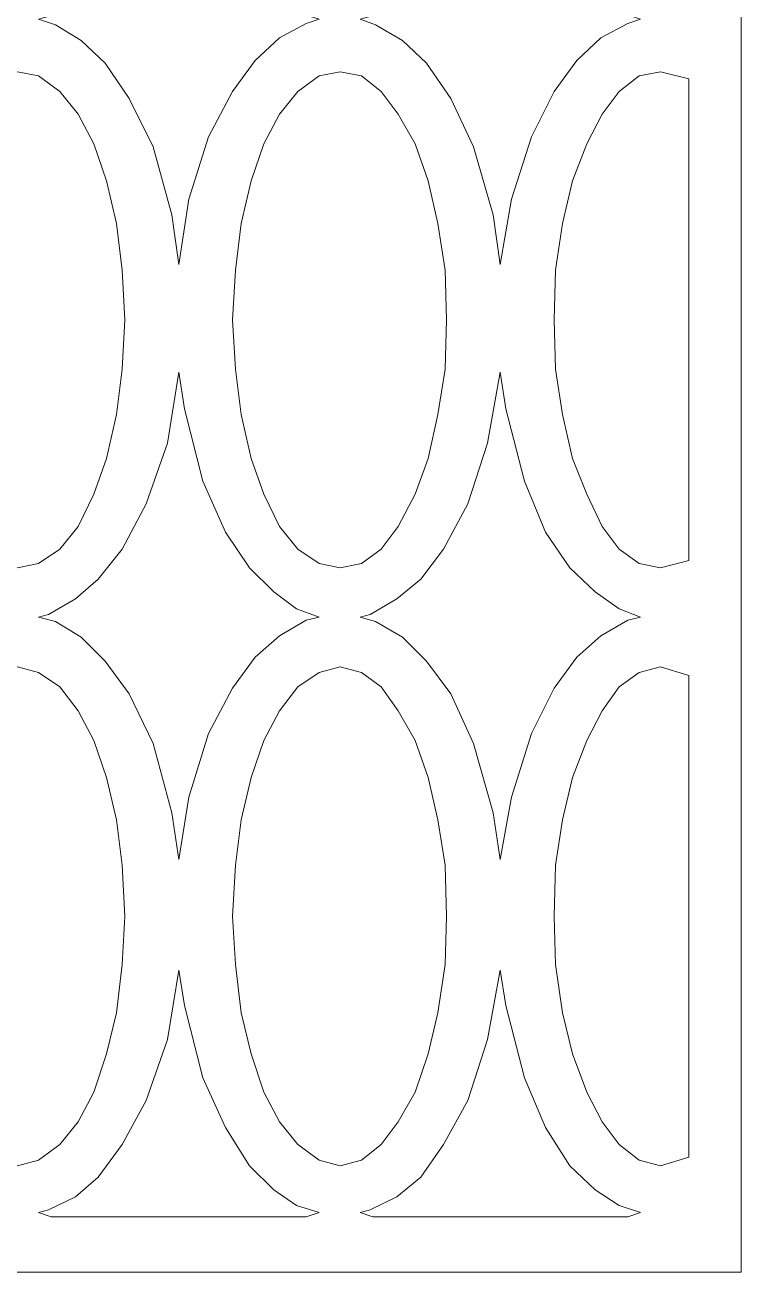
# Model space of a CAD drawing. Header units: centimetres. Extents: x -8.9 to 6.3, y -14 to 14.3.
# Drawn here: x 2.31 to 6.31, y -13.99 to -7.03 of the extents above; entities that cross this region are included whole.
import ezdxf

# ---------------------------------------------------------------- set-up
doc = ezdxf.new("R2010")
doc.units = ezdxf.units.CM
doc.header["$MEASUREMENT"] = 0
doc.layers.add('layer 1', color=7, linetype='Continuous')

msp = doc.modelspace()

# ---------------------------------------------------------------- linework, layer by layer
at = {"layer": 'layer 1', "color": 242, "lineweight": 9}
for points, knots in [([(6.30905, -13.98565), (6.30905, -13.98565), (6.30905, -0.07272), (6.30905, -0.07272), (6.30905, -0.07272), (6.30905, -0.07272), (-8.93983, -0.07272), (-8.93983, -0.07272), (-8.93983, -0.07272), (-8.93983, -0.07272), (-8.93983, -13.98565), (-8.93983, -13.98565), (-8.93983, -13.98565), (-8.93983, -13.98565), (6.30905, -13.98565), (6.30905, -13.98565)], [0, 0, 0, 0, 0.2, 0.2, 0.2, 0.2, 0.4, 0.4, 0.4, 0.4, 0.6, 0.6, 0.6, 0.6, 1, 1, 1, 1]), ([(3.17074, -5.63789), (3.17074, -5.63789), (3.20236, -5.84343), (3.20236, -5.84343), (3.20236, -5.84343), (3.20236, -5.84343), (3.30513, -6.23868), (3.30513, -6.23868), (3.30513, -6.23868), (3.30513, -6.23868), (3.43161, -6.52326), (3.43161, -6.52326), (3.43161, -6.52326), (3.43161, -6.52326), (3.56599, -6.72879), (3.56599, -6.72879), (3.56599, -6.72879), (3.56599, -6.72879), (3.70038, -6.87109), (3.70038, -6.87109), (3.70038, -6.87109), (3.70038, -6.87109), (3.82686, -6.95804), (3.82686, -6.95804), (3.82686, -6.95804), (3.82686, -6.95804), (3.95334, -6.99757), (3.95334, -6.99757), (3.95334, -6.99757), (3.95334, -6.99757), (3.8822, -7.02128), (3.8822, -7.02128), (3.8822, -7.02128), (3.8822, -7.02128), (3.732, -7.10033), (3.732, -7.10033), (3.732, -7.10033), (3.732, -7.10033), (3.59761, -7.22681), (3.59761, -7.22681), (3.59761, -7.22681), (3.59761, -7.22681), (3.47113, -7.40073), (3.47113, -7.40073), (3.47113, -7.40073), (3.47113, -7.40073), (3.33675, -7.65369), (3.33675, -7.65369), (3.33675, -7.65369), (3.33675, -7.65369), (3.22608, -8.00151), (3.22608, -8.00151), (3.22608, -8.00151), (3.22608, -8.00151), (3.17074, -8.36514), (3.17074, -8.36514), (3.17074, -8.36514), (3.17074, -8.36514), (3.13121, -8.08847), (3.13121, -8.08847), (3.13121, -8.08847), (3.13121, -8.08847), (3.02845, -7.70902), (3.02845, -7.70902), (3.02845, -7.70902), (3.02845, -7.70902), (2.89406, -7.44025), (2.89406, -7.44025), (2.89406, -7.44025), (2.89406, -7.44025), (2.75968, -7.24262), (2.75968, -7.24262), (2.75968, -7.24262), (2.75968, -7.24262), (2.62529, -7.11614), (2.62529, -7.11614), (2.62529, -7.11614), (2.62529, -7.11614), (2.483, -7.02919), (2.483, -7.02919), (2.483, -7.02919), (2.483, -7.02919), (2.38814, -6.99757), (2.38814, -6.99757), (2.38814, -6.99757), (2.38814, -6.99757), (2.44347, -6.98176), (2.44347, -6.98176), (2.44347, -6.98176), (2.44347, -6.98176), (2.59367, -6.91061), (2.59367, -6.91061), (2.59367, -6.91061), (2.59367, -6.91061), (2.72015, -6.79994), (2.72015, -6.79994), (2.72015, -6.79994), (2.72015, -6.79994), (2.85454, -6.62603), (2.85454, -6.62603), (2.85454, -6.62603), (2.85454, -6.62603), (2.98892, -6.38097), (2.98892, -6.38097), (2.98892, -6.38097), (2.98892, -6.38097), (3.1075, -6.03315), (3.1075, -6.03315), (3.1075, -6.03315), (3.1075, -6.03315), (3.17074, -5.63789), (3.17074, -5.63789)], [0, 0, 0, 0, 0.0344828, 0.0344828, 0.0344828, 0.0344828, 0.0689655, 0.0689655, 0.0689655, 0.0689655, 0.1034483, 0.1034483, 0.1034483, 0.1034483, 0.137931, 0.137931, 0.137931, 0.137931, 0.1724138, 0.1724138, 0.1724138, 0.1724138, 0.2068966, 0.2068966, 0.2068966, 0.2068966, 0.2413793, 0.2413793, 0.2413793, 0.2413793, 0.2758621, 0.2758621, 0.2758621, 0.2758621, 0.3103448, 0.3103448, 0.3103448, 0.3103448, 0.3448276, 0.3448276, 0.3448276, 0.3448276, 0.3793103, 0.3793103, 0.3793103, 0.3793103, 0.4137931, 0.4137931, 0.4137931, 0.4137931, 0.4482759, 0.4482759, 0.4482759, 0.4482759, 0.4827586, 0.4827586, 0.4827586, 0.4827586, 0.5172414, 0.5172414, 0.5172414, 0.5172414, 0.5517241, 0.5517241, 0.5517241, 0.5517241, 0.5862069, 0.5862069, 0.5862069, 0.5862069, 0.6206897, 0.6206897, 0.6206897, 0.6206897, 0.6551724, 0.6551724, 0.6551724, 0.6551724, 0.6896552, 0.6896552, 0.6896552, 0.6896552, 0.7241379, 0.7241379, 0.7241379, 0.7241379, 0.7586207, 0.7586207, 0.7586207, 0.7586207, 0.7931034, 0.7931034, 0.7931034, 0.7931034, 0.8275862, 0.8275862, 0.8275862, 0.8275862, 0.862069, 0.862069, 0.862069, 0.862069, 0.8965517, 0.8965517, 0.8965517, 0.8965517, 0.9310345, 0.9310345, 0.9310345, 0.9310345, 1, 1, 1, 1]), ([(4.96519, -5.63789), (4.96519, -5.63789), (4.99681, -5.84343), (4.99681, -5.84343), (4.99681, -5.84343), (4.99681, -5.84343), (5.09958, -6.23868), (5.09958, -6.23868), (5.09958, -6.23868), (5.09958, -6.23868), (5.21815, -6.52326), (5.21815, -6.52326), (5.21815, -6.52326), (5.21815, -6.52326), (5.35254, -6.72879), (5.35254, -6.72879), (5.35254, -6.72879), (5.35254, -6.72879), (5.49483, -6.87109), (5.49483, -6.87109), (5.49483, -6.87109), (5.49483, -6.87109), (5.62922, -6.95804), (5.62922, -6.95804), (5.62922, -6.95804), (5.62922, -6.95804), (5.74779, -6.99757), (5.74779, -6.99757), (5.74779, -6.99757), (5.74779, -6.99757), (5.67665, -7.02128), (5.67665, -7.02128), (5.67665, -7.02128), (5.67665, -7.02128), (5.52645, -7.10033), (5.52645, -7.10033), (5.52645, -7.10033), (5.52645, -7.10033), (5.39207, -7.22681), (5.39207, -7.22681), (5.39207, -7.22681), (5.39207, -7.22681), (5.26558, -7.40073), (5.26558, -7.40073), (5.26558, -7.40073), (5.26558, -7.40073), (5.1391, -7.65369), (5.1391, -7.65369), (5.1391, -7.65369), (5.1391, -7.65369), (5.02843, -8.00151), (5.02843, -8.00151), (5.02843, -8.00151), (5.02843, -8.00151), (4.96519, -8.36514), (4.96519, -8.36514), (4.96519, -8.36514), (4.96519, -8.36514), (4.92567, -8.08847), (4.92567, -8.08847), (4.92567, -8.08847), (4.92567, -8.08847), (4.81499, -7.70902), (4.81499, -7.70902), (4.81499, -7.70902), (4.81499, -7.70902), (4.68851, -7.44025), (4.68851, -7.44025), (4.68851, -7.44025), (4.68851, -7.44025), (4.55413, -7.24262), (4.55413, -7.24262), (4.55413, -7.24262), (4.55413, -7.24262), (4.41974, -7.11614), (4.41974, -7.11614), (4.41974, -7.11614), (4.41974, -7.11614), (4.26954, -7.02919), (4.26954, -7.02919), (4.26954, -7.02919), (4.26954, -7.02919), (4.18259, -6.99757), (4.18259, -6.99757), (4.18259, -6.99757), (4.18259, -6.99757), (4.23792, -6.98176), (4.23792, -6.98176), (4.23792, -6.98176), (4.23792, -6.98176), (4.38812, -6.91061), (4.38812, -6.91061), (4.38812, -6.91061), (4.38812, -6.91061), (4.52251, -6.79994), (4.52251, -6.79994), (4.52251, -6.79994), (4.52251, -6.79994), (4.64899, -6.62603), (4.64899, -6.62603), (4.64899, -6.62603), (4.64899, -6.62603), (4.78337, -6.38097), (4.78337, -6.38097), (4.78337, -6.38097), (4.78337, -6.38097), (4.89405, -6.03315), (4.89405, -6.03315), (4.89405, -6.03315), (4.89405, -6.03315), (4.96519, -5.63789), (4.96519, -5.63789)], [0, 0, 0, 0, 0.0344828, 0.0344828, 0.0344828, 0.0344828, 0.0689655, 0.0689655, 0.0689655, 0.0689655, 0.1034483, 0.1034483, 0.1034483, 0.1034483, 0.137931, 0.137931, 0.137931, 0.137931, 0.1724138, 0.1724138, 0.1724138, 0.1724138, 0.2068966, 0.2068966, 0.2068966, 0.2068966, 0.2413793, 0.2413793, 0.2413793, 0.2413793, 0.2758621, 0.2758621, 0.2758621, 0.2758621, 0.3103448, 0.3103448, 0.3103448, 0.3103448, 0.3448276, 0.3448276, 0.3448276, 0.3448276, 0.3793103, 0.3793103, 0.3793103, 0.3793103, 0.4137931, 0.4137931, 0.4137931, 0.4137931, 0.4482759, 0.4482759, 0.4482759, 0.4482759, 0.4827586, 0.4827586, 0.4827586, 0.4827586, 0.5172414, 0.5172414, 0.5172414, 0.5172414, 0.5517241, 0.5517241, 0.5517241, 0.5517241, 0.5862069, 0.5862069, 0.5862069, 0.5862069, 0.6206897, 0.6206897, 0.6206897, 0.6206897, 0.6551724, 0.6551724, 0.6551724, 0.6551724, 0.6896552, 0.6896552, 0.6896552, 0.6896552, 0.7241379, 0.7241379, 0.7241379, 0.7241379, 0.7586207, 0.7586207, 0.7586207, 0.7586207, 0.7931034, 0.7931034, 0.7931034, 0.7931034, 0.8275862, 0.8275862, 0.8275862, 0.8275862, 0.862069, 0.862069, 0.862069, 0.862069, 0.8965517, 0.8965517, 0.8965517, 0.8965517, 0.9310345, 0.9310345, 0.9310345, 0.9310345, 1, 1, 1, 1]), ([(2.87035, -8.67344), (2.87035, -8.67344), (2.85454, -8.39676), (2.85454, -8.39676), (2.85454, -8.39676), (2.85454, -8.39676), (2.82292, -8.1359), (2.82292, -8.1359), (2.82292, -8.1359), (2.82292, -8.1359), (2.76758, -7.89875), (2.76758, -7.89875), (2.76758, -7.89875), (2.76758, -7.89875), (2.69644, -7.69321), (2.69644, -7.69321), (2.69644, -7.69321), (2.69644, -7.69321), (2.60948, -7.52721), (2.60948, -7.52721), (2.60948, -7.52721), (2.60948, -7.52721), (2.50671, -7.40073), (2.50671, -7.40073), (2.50671, -7.40073), (2.50671, -7.40073), (2.38814, -7.31377), (2.38814, -7.31377), (2.38814, -7.31377), (2.38814, -7.31377), (2.26956, -7.29005), (2.26956, -7.29005), (2.26956, -7.29005), (2.26956, -7.29005), (2.15889, -7.31377), (2.15889, -7.31377), (2.15889, -7.31377), (2.15889, -7.31377), (2.04822, -7.40073), (2.04822, -7.40073), (2.04822, -7.40073), (2.04822, -7.40073), (1.94545, -7.52721), (1.94545, -7.52721), (1.94545, -7.52721), (1.94545, -7.52721), (1.85059, -7.69321), (1.85059, -7.69321), (1.85059, -7.69321), (1.85059, -7.69321), (1.77945, -7.89875), (1.77945, -7.89875), (1.77945, -7.89875), (1.77945, -7.89875), (1.72411, -8.1359), (1.72411, -8.1359), (1.72411, -8.1359), (1.72411, -8.1359), (1.68459, -8.39676), (1.68459, -8.39676), (1.68459, -8.39676), (1.68459, -8.39676), (1.67668, -8.67344), (1.67668, -8.67344), (1.67668, -8.67344), (1.67668, -8.67344), (1.68459, -8.95012), (1.68459, -8.95012), (1.68459, -8.95012), (1.68459, -8.95012), (1.72411, -9.20308), (1.72411, -9.20308), (1.72411, -9.20308), (1.72411, -9.20308), (1.77945, -9.44811), (1.77945, -9.44811), (1.77945, -9.44811), (1.77945, -9.44811), (1.85059, -9.64577), (1.85059, -9.64577), (1.85059, -9.64577), (1.85059, -9.64577), (1.94545, -9.82758), (1.94545, -9.82758), (1.94545, -9.82758), (1.94545, -9.82758), (2.04822, -9.95406), (2.04822, -9.95406), (2.04822, -9.95406), (2.04822, -9.95406), (2.15889, -10.03311), (2.15889, -10.03311), (2.15889, -10.03311), (2.15889, -10.03311), (2.26956, -10.05683), (2.26956, -10.05683), (2.26956, -10.05683), (2.26956, -10.05683), (2.38814, -10.03311), (2.38814, -10.03311), (2.38814, -10.03311), (2.38814, -10.03311), (2.50671, -9.95406), (2.50671, -9.95406), (2.50671, -9.95406), (2.50671, -9.95406), (2.60948, -9.82758), (2.60948, -9.82758), (2.60948, -9.82758), (2.60948, -9.82758), (2.69644, -9.64577), (2.69644, -9.64577), (2.69644, -9.64577), (2.69644, -9.64577), (2.76758, -9.44811), (2.76758, -9.44811), (2.76758, -9.44811), (2.76758, -9.44811), (2.82292, -9.20308), (2.82292, -9.20308), (2.82292, -9.20308), (2.82292, -9.20308), (2.85454, -8.95012), (2.85454, -8.95012), (2.85454, -8.95012), (2.85454, -8.95012), (2.87035, -8.67344), (2.87035, -8.67344)], [0, 0, 0, 0, 0.030303, 0.030303, 0.030303, 0.030303, 0.0606061, 0.0606061, 0.0606061, 0.0606061, 0.0909091, 0.0909091, 0.0909091, 0.0909091, 0.1212121, 0.1212121, 0.1212121, 0.1212121, 0.1515152, 0.1515152, 0.1515152, 0.1515152, 0.1818182, 0.1818182, 0.1818182, 0.1818182, 0.2121212, 0.2121212, 0.2121212, 0.2121212, 0.2424242, 0.2424242, 0.2424242, 0.2424242, 0.2727273, 0.2727273, 0.2727273, 0.2727273, 0.3030303, 0.3030303, 0.3030303, 0.3030303, 0.3333333, 0.3333333, 0.3333333, 0.3333333, 0.3636364, 0.3636364, 0.3636364, 0.3636364, 0.3939394, 0.3939394, 0.3939394, 0.3939394, 0.4242424, 0.4242424, 0.4242424, 0.4242424, 0.4545455, 0.4545455, 0.4545455, 0.4545455, 0.4848485, 0.4848485, 0.4848485, 0.4848485, 0.5151515, 0.5151515, 0.5151515, 0.5151515, 0.5454545, 0.5454545, 0.5454545, 0.5454545, 0.5757576, 0.5757576, 0.5757576, 0.5757576, 0.6060606, 0.6060606, 0.6060606, 0.6060606, 0.6363636, 0.6363636, 0.6363636, 0.6363636, 0.6666667, 0.6666667, 0.6666667, 0.6666667, 0.6969697, 0.6969697, 0.6969697, 0.6969697, 0.7272727, 0.7272727, 0.7272727, 0.7272727, 0.7575758, 0.7575758, 0.7575758, 0.7575758, 0.7878788, 0.7878788, 0.7878788, 0.7878788, 0.8181818, 0.8181818, 0.8181818, 0.8181818, 0.8484848, 0.8484848, 0.8484848, 0.8484848, 0.8787879, 0.8787879, 0.8787879, 0.8787879, 0.9090909, 0.9090909, 0.9090909, 0.9090909, 0.9393939, 0.9393939, 0.9393939, 0.9393939, 1, 1, 1, 1]), ([(4.6648, -8.67344), (4.6648, -8.67344), (4.65689, -8.39676), (4.65689, -8.39676), (4.65689, -8.39676), (4.65689, -8.39676), (4.61737, -8.1359), (4.61737, -8.1359), (4.61737, -8.1359), (4.61737, -8.1359), (4.56203, -7.89875), (4.56203, -7.89875), (4.56203, -7.89875), (4.56203, -7.89875), (4.49089, -7.69321), (4.49089, -7.69321), (4.49089, -7.69321), (4.49089, -7.69321), (4.39603, -7.52721), (4.39603, -7.52721), (4.39603, -7.52721), (4.39603, -7.52721), (4.30117, -7.40073), (4.30117, -7.40073), (4.30117, -7.40073), (4.30117, -7.40073), (4.19049, -7.31377), (4.19049, -7.31377), (4.19049, -7.31377), (4.19049, -7.31377), (4.07192, -7.29005), (4.07192, -7.29005), (4.07192, -7.29005), (4.07192, -7.29005), (3.95334, -7.31377), (3.95334, -7.31377), (3.95334, -7.31377), (3.95334, -7.31377), (3.83477, -7.40073), (3.83477, -7.40073), (3.83477, -7.40073), (3.83477, -7.40073), (3.732, -7.52721), (3.732, -7.52721), (3.732, -7.52721), (3.732, -7.52721), (3.64504, -7.69321), (3.64504, -7.69321), (3.64504, -7.69321), (3.64504, -7.69321), (3.5739, -7.89875), (3.5739, -7.89875), (3.5739, -7.89875), (3.5739, -7.89875), (3.51856, -8.1359), (3.51856, -8.1359), (3.51856, -8.1359), (3.51856, -8.1359), (3.48694, -8.39676), (3.48694, -8.39676), (3.48694, -8.39676), (3.48694, -8.39676), (3.47113, -8.67344), (3.47113, -8.67344), (3.47113, -8.67344), (3.47113, -8.67344), (3.48694, -8.95012), (3.48694, -8.95012), (3.48694, -8.95012), (3.48694, -8.95012), (3.51856, -9.20308), (3.51856, -9.20308), (3.51856, -9.20308), (3.51856, -9.20308), (3.5739, -9.44811), (3.5739, -9.44811), (3.5739, -9.44811), (3.5739, -9.44811), (3.64504, -9.64577), (3.64504, -9.64577), (3.64504, -9.64577), (3.64504, -9.64577), (3.732, -9.82758), (3.732, -9.82758), (3.732, -9.82758), (3.732, -9.82758), (3.83477, -9.95406), (3.83477, -9.95406), (3.83477, -9.95406), (3.83477, -9.95406), (3.95334, -10.03311), (3.95334, -10.03311), (3.95334, -10.03311), (3.95334, -10.03311), (4.07192, -10.05683), (4.07192, -10.05683), (4.07192, -10.05683), (4.07192, -10.05683), (4.19049, -10.03311), (4.19049, -10.03311), (4.19049, -10.03311), (4.19049, -10.03311), (4.30117, -9.95406), (4.30117, -9.95406), (4.30117, -9.95406), (4.30117, -9.95406), (4.39603, -9.82758), (4.39603, -9.82758), (4.39603, -9.82758), (4.39603, -9.82758), (4.49089, -9.64577), (4.49089, -9.64577), (4.49089, -9.64577), (4.49089, -9.64577), (4.56203, -9.44811), (4.56203, -9.44811), (4.56203, -9.44811), (4.56203, -9.44811), (4.61737, -9.20308), (4.61737, -9.20308), (4.61737, -9.20308), (4.61737, -9.20308), (4.65689, -8.95012), (4.65689, -8.95012), (4.65689, -8.95012), (4.65689, -8.95012), (4.6648, -8.67344), (4.6648, -8.67344)], [0, 0, 0, 0, 0.030303, 0.030303, 0.030303, 0.030303, 0.0606061, 0.0606061, 0.0606061, 0.0606061, 0.0909091, 0.0909091, 0.0909091, 0.0909091, 0.1212121, 0.1212121, 0.1212121, 0.1212121, 0.1515152, 0.1515152, 0.1515152, 0.1515152, 0.1818182, 0.1818182, 0.1818182, 0.1818182, 0.2121212, 0.2121212, 0.2121212, 0.2121212, 0.2424242, 0.2424242, 0.2424242, 0.2424242, 0.2727273, 0.2727273, 0.2727273, 0.2727273, 0.3030303, 0.3030303, 0.3030303, 0.3030303, 0.3333333, 0.3333333, 0.3333333, 0.3333333, 0.3636364, 0.3636364, 0.3636364, 0.3636364, 0.3939394, 0.3939394, 0.3939394, 0.3939394, 0.4242424, 0.4242424, 0.4242424, 0.4242424, 0.4545455, 0.4545455, 0.4545455, 0.4545455, 0.4848485, 0.4848485, 0.4848485, 0.4848485, 0.5151515, 0.5151515, 0.5151515, 0.5151515, 0.5454545, 0.5454545, 0.5454545, 0.5454545, 0.5757576, 0.5757576, 0.5757576, 0.5757576, 0.6060606, 0.6060606, 0.6060606, 0.6060606, 0.6363636, 0.6363636, 0.6363636, 0.6363636, 0.6666667, 0.6666667, 0.6666667, 0.6666667, 0.6969697, 0.6969697, 0.6969697, 0.6969697, 0.7272727, 0.7272727, 0.7272727, 0.7272727, 0.7575758, 0.7575758, 0.7575758, 0.7575758, 0.7878788, 0.7878788, 0.7878788, 0.7878788, 0.8181818, 0.8181818, 0.8181818, 0.8181818, 0.8484848, 0.8484848, 0.8484848, 0.8484848, 0.8787879, 0.8787879, 0.8787879, 0.8787879, 0.9090909, 0.9090909, 0.9090909, 0.9090909, 0.9393939, 0.9393939, 0.9393939, 0.9393939, 1, 1, 1, 1]), ([(6.01657, -7.32958), (6.01657, -7.32958), (5.85846, -7.29005), (5.85846, -7.29005), (5.85846, -7.29005), (5.85846, -7.29005), (5.73989, -7.31377), (5.73989, -7.31377), (5.73989, -7.31377), (5.73989, -7.31377), (5.62922, -7.40073), (5.62922, -7.40073), (5.62922, -7.40073), (5.62922, -7.40073), (5.53436, -7.52721), (5.53436, -7.52721), (5.53436, -7.52721), (5.53436, -7.52721), (5.4474, -7.69321), (5.4474, -7.69321), (5.4474, -7.69321), (5.4474, -7.69321), (5.36835, -7.89875), (5.36835, -7.89875), (5.36835, -7.89875), (5.36835, -7.89875), (5.31301, -8.1359), (5.31301, -8.1359), (5.31301, -8.1359), (5.31301, -8.1359), (5.27349, -8.39676), (5.27349, -8.39676), (5.27349, -8.39676), (5.27349, -8.39676), (5.26558, -8.67344), (5.26558, -8.67344), (5.26558, -8.67344), (5.26558, -8.67344), (5.27349, -8.95012), (5.27349, -8.95012), (5.27349, -8.95012), (5.27349, -8.95012), (5.31301, -9.20308), (5.31301, -9.20308), (5.31301, -9.20308), (5.31301, -9.20308), (5.36835, -9.44811), (5.36835, -9.44811), (5.36835, -9.44811), (5.36835, -9.44811), (5.4474, -9.64577), (5.4474, -9.64577), (5.4474, -9.64577), (5.4474, -9.64577), (5.53436, -9.82758), (5.53436, -9.82758), (5.53436, -9.82758), (5.53436, -9.82758), (5.62922, -9.95406), (5.62922, -9.95406), (5.62922, -9.95406), (5.62922, -9.95406), (5.73989, -10.03311), (5.73989, -10.03311), (5.73989, -10.03311), (5.73989, -10.03311), (5.85846, -10.05683), (5.85846, -10.05683), (5.85846, -10.05683), (5.85846, -10.05683), (6.01657, -10.0173), (6.01657, -10.0173), (6.01657, -10.0173), (6.01657, -10.0173), (6.01657, -7.32958), (6.01657, -7.32958)], [0, 0, 0, 0, 0.05, 0.05, 0.05, 0.05, 0.1, 0.1, 0.1, 0.1, 0.15, 0.15, 0.15, 0.15, 0.2, 0.2, 0.2, 0.2, 0.25, 0.25, 0.25, 0.25, 0.3, 0.3, 0.3, 0.3, 0.35, 0.35, 0.35, 0.35, 0.4, 0.4, 0.4, 0.4, 0.45, 0.45, 0.45, 0.45, 0.5, 0.5, 0.5, 0.5, 0.55, 0.55, 0.55, 0.55, 0.6, 0.6, 0.6, 0.6, 0.65, 0.65, 0.65, 0.65, 0.7, 0.7, 0.7, 0.7, 0.75, 0.75, 0.75, 0.75, 0.8, 0.8, 0.8, 0.8, 0.85, 0.85, 0.85, 0.85, 0.9, 0.9, 0.9, 0.9, 1, 1, 1, 1]), ([(3.17074, -8.96593), (3.17074, -8.96593), (3.20236, -9.17146), (3.20236, -9.17146), (3.20236, -9.17146), (3.20236, -9.17146), (3.30513, -9.57462), (3.30513, -9.57462), (3.30513, -9.57462), (3.30513, -9.57462), (3.43161, -9.8592), (3.43161, -9.8592), (3.43161, -9.8592), (3.43161, -9.8592), (3.56599, -10.05683), (3.56599, -10.05683), (3.56599, -10.05683), (3.56599, -10.05683), (3.70038, -10.19122), (3.70038, -10.19122), (3.70038, -10.19122), (3.70038, -10.19122), (3.82686, -10.28608), (3.82686, -10.28608), (3.82686, -10.28608), (3.82686, -10.28608), (3.95334, -10.33351), (3.95334, -10.33351), (3.95334, -10.33351), (3.95334, -10.33351), (3.8822, -10.34932), (3.8822, -10.34932), (3.8822, -10.34932), (3.8822, -10.34932), (3.732, -10.43624), (3.732, -10.43624), (3.732, -10.43624), (3.732, -10.43624), (3.59761, -10.55485), (3.59761, -10.55485), (3.59761, -10.55485), (3.59761, -10.55485), (3.47113, -10.72876), (3.47113, -10.72876), (3.47113, -10.72876), (3.47113, -10.72876), (3.33675, -10.98172), (3.33675, -10.98172), (3.33675, -10.98172), (3.33675, -10.98172), (3.22608, -11.33745), (3.22608, -11.33745), (3.22608, -11.33745), (3.22608, -11.33745), (3.17074, -11.68527), (3.17074, -11.68527), (3.17074, -11.68527), (3.17074, -11.68527), (3.13121, -11.42438), (3.13121, -11.42438), (3.13121, -11.42438), (3.13121, -11.42438), (3.02845, -11.03706), (3.02845, -11.03706), (3.02845, -11.03706), (3.02845, -11.03706), (2.89406, -10.76038), (2.89406, -10.76038), (2.89406, -10.76038), (2.89406, -10.76038), (2.75968, -10.57856), (2.75968, -10.57856), (2.75968, -10.57856), (2.75968, -10.57856), (2.62529, -10.44418), (2.62529, -10.44418), (2.62529, -10.44418), (2.62529, -10.44418), (2.483, -10.35722), (2.483, -10.35722), (2.483, -10.35722), (2.483, -10.35722), (2.38814, -10.33351), (2.38814, -10.33351), (2.38814, -10.33351), (2.38814, -10.33351), (2.44347, -10.3177), (2.44347, -10.3177), (2.44347, -10.3177), (2.44347, -10.3177), (2.59367, -10.23074), (2.59367, -10.23074), (2.59367, -10.23074), (2.59367, -10.23074), (2.72015, -10.12007), (2.72015, -10.12007), (2.72015, -10.12007), (2.72015, -10.12007), (2.85454, -9.95406), (2.85454, -9.95406), (2.85454, -9.95406), (2.85454, -9.95406), (2.98892, -9.7011), (2.98892, -9.7011), (2.98892, -9.7011), (2.98892, -9.7011), (3.1075, -9.36118), (3.1075, -9.36118), (3.1075, -9.36118), (3.1075, -9.36118), (3.17074, -8.96593), (3.17074, -8.96593)], [0, 0, 0, 0, 0.0344828, 0.0344828, 0.0344828, 0.0344828, 0.0689655, 0.0689655, 0.0689655, 0.0689655, 0.1034483, 0.1034483, 0.1034483, 0.1034483, 0.137931, 0.137931, 0.137931, 0.137931, 0.1724138, 0.1724138, 0.1724138, 0.1724138, 0.2068966, 0.2068966, 0.2068966, 0.2068966, 0.2413793, 0.2413793, 0.2413793, 0.2413793, 0.2758621, 0.2758621, 0.2758621, 0.2758621, 0.3103448, 0.3103448, 0.3103448, 0.3103448, 0.3448276, 0.3448276, 0.3448276, 0.3448276, 0.3793103, 0.3793103, 0.3793103, 0.3793103, 0.4137931, 0.4137931, 0.4137931, 0.4137931, 0.4482759, 0.4482759, 0.4482759, 0.4482759, 0.4827586, 0.4827586, 0.4827586, 0.4827586, 0.5172414, 0.5172414, 0.5172414, 0.5172414, 0.5517241, 0.5517241, 0.5517241, 0.5517241, 0.5862069, 0.5862069, 0.5862069, 0.5862069, 0.6206897, 0.6206897, 0.6206897, 0.6206897, 0.6551724, 0.6551724, 0.6551724, 0.6551724, 0.6896552, 0.6896552, 0.6896552, 0.6896552, 0.7241379, 0.7241379, 0.7241379, 0.7241379, 0.7586207, 0.7586207, 0.7586207, 0.7586207, 0.7931034, 0.7931034, 0.7931034, 0.7931034, 0.8275862, 0.8275862, 0.8275862, 0.8275862, 0.862069, 0.862069, 0.862069, 0.862069, 0.8965517, 0.8965517, 0.8965517, 0.8965517, 0.9310345, 0.9310345, 0.9310345, 0.9310345, 1, 1, 1, 1]), ([(4.96519, -8.96593), (4.96519, -8.96593), (4.99681, -9.17146), (4.99681, -9.17146), (4.99681, -9.17146), (4.99681, -9.17146), (5.09958, -9.57462), (5.09958, -9.57462), (5.09958, -9.57462), (5.09958, -9.57462), (5.21815, -9.8592), (5.21815, -9.8592), (5.21815, -9.8592), (5.21815, -9.8592), (5.35254, -10.05683), (5.35254, -10.05683), (5.35254, -10.05683), (5.35254, -10.05683), (5.49483, -10.19122), (5.49483, -10.19122), (5.49483, -10.19122), (5.49483, -10.19122), (5.62922, -10.28608), (5.62922, -10.28608), (5.62922, -10.28608), (5.62922, -10.28608), (5.74779, -10.33351), (5.74779, -10.33351), (5.74779, -10.33351), (5.74779, -10.33351), (5.67665, -10.34932), (5.67665, -10.34932), (5.67665, -10.34932), (5.67665, -10.34932), (5.52645, -10.43624), (5.52645, -10.43624), (5.52645, -10.43624), (5.52645, -10.43624), (5.39207, -10.55485), (5.39207, -10.55485), (5.39207, -10.55485), (5.39207, -10.55485), (5.26558, -10.72876), (5.26558, -10.72876), (5.26558, -10.72876), (5.26558, -10.72876), (5.1391, -10.98172), (5.1391, -10.98172), (5.1391, -10.98172), (5.1391, -10.98172), (5.02843, -11.33745), (5.02843, -11.33745), (5.02843, -11.33745), (5.02843, -11.33745), (4.96519, -11.68527), (4.96519, -11.68527), (4.96519, -11.68527), (4.96519, -11.68527), (4.92567, -11.42438), (4.92567, -11.42438), (4.92567, -11.42438), (4.92567, -11.42438), (4.81499, -11.03706), (4.81499, -11.03706), (4.81499, -11.03706), (4.81499, -11.03706), (4.68851, -10.76038), (4.68851, -10.76038), (4.68851, -10.76038), (4.68851, -10.76038), (4.55413, -10.57856), (4.55413, -10.57856), (4.55413, -10.57856), (4.55413, -10.57856), (4.41974, -10.44418), (4.41974, -10.44418), (4.41974, -10.44418), (4.41974, -10.44418), (4.26954, -10.35722), (4.26954, -10.35722), (4.26954, -10.35722), (4.26954, -10.35722), (4.18259, -10.33351), (4.18259, -10.33351), (4.18259, -10.33351), (4.18259, -10.33351), (4.23792, -10.3177), (4.23792, -10.3177), (4.23792, -10.3177), (4.23792, -10.3177), (4.38812, -10.23074), (4.38812, -10.23074), (4.38812, -10.23074), (4.38812, -10.23074), (4.52251, -10.12007), (4.52251, -10.12007), (4.52251, -10.12007), (4.52251, -10.12007), (4.64899, -9.95406), (4.64899, -9.95406), (4.64899, -9.95406), (4.64899, -9.95406), (4.78337, -9.7011), (4.78337, -9.7011), (4.78337, -9.7011), (4.78337, -9.7011), (4.89405, -9.36118), (4.89405, -9.36118), (4.89405, -9.36118), (4.89405, -9.36118), (4.96519, -8.96593), (4.96519, -8.96593)], [0, 0, 0, 0, 0.0344828, 0.0344828, 0.0344828, 0.0344828, 0.0689655, 0.0689655, 0.0689655, 0.0689655, 0.1034483, 0.1034483, 0.1034483, 0.1034483, 0.137931, 0.137931, 0.137931, 0.137931, 0.1724138, 0.1724138, 0.1724138, 0.1724138, 0.2068966, 0.2068966, 0.2068966, 0.2068966, 0.2413793, 0.2413793, 0.2413793, 0.2413793, 0.2758621, 0.2758621, 0.2758621, 0.2758621, 0.3103448, 0.3103448, 0.3103448, 0.3103448, 0.3448276, 0.3448276, 0.3448276, 0.3448276, 0.3793103, 0.3793103, 0.3793103, 0.3793103, 0.4137931, 0.4137931, 0.4137931, 0.4137931, 0.4482759, 0.4482759, 0.4482759, 0.4482759, 0.4827586, 0.4827586, 0.4827586, 0.4827586, 0.5172414, 0.5172414, 0.5172414, 0.5172414, 0.5517241, 0.5517241, 0.5517241, 0.5517241, 0.5862069, 0.5862069, 0.5862069, 0.5862069, 0.6206897, 0.6206897, 0.6206897, 0.6206897, 0.6551724, 0.6551724, 0.6551724, 0.6551724, 0.6896552, 0.6896552, 0.6896552, 0.6896552, 0.7241379, 0.7241379, 0.7241379, 0.7241379, 0.7586207, 0.7586207, 0.7586207, 0.7586207, 0.7931034, 0.7931034, 0.7931034, 0.7931034, 0.8275862, 0.8275862, 0.8275862, 0.8275862, 0.862069, 0.862069, 0.862069, 0.862069, 0.8965517, 0.8965517, 0.8965517, 0.8965517, 0.9310345, 0.9310345, 0.9310345, 0.9310345, 1, 1, 1, 1]), ([(2.87035, -12.00148), (2.87035, -12.00148), (2.85454, -11.71689), (2.85454, -11.71689), (2.85454, -11.71689), (2.85454, -11.71689), (2.82292, -11.46393), (2.82292, -11.46393), (2.82292, -11.46393), (2.82292, -11.46393), (2.76758, -11.22678), (2.76758, -11.22678), (2.76758, -11.22678), (2.76758, -11.22678), (2.69644, -11.02125), (2.69644, -11.02125), (2.69644, -11.02125), (2.69644, -11.02125), (2.60948, -10.85524), (2.60948, -10.85524), (2.60948, -10.85524), (2.60948, -10.85524), (2.50671, -10.72086), (2.50671, -10.72086), (2.50671, -10.72086), (2.50671, -10.72086), (2.38814, -10.6418), (2.38814, -10.6418), (2.38814, -10.6418), (2.38814, -10.6418), (2.26956, -10.61018), (2.26956, -10.61018), (2.26956, -10.61018), (2.26956, -10.61018), (2.15889, -10.6418), (2.15889, -10.6418), (2.15889, -10.6418), (2.15889, -10.6418), (2.04822, -10.72086), (2.04822, -10.72086), (2.04822, -10.72086), (2.04822, -10.72086), (1.94545, -10.85524), (1.94545, -10.85524), (1.94545, -10.85524), (1.94545, -10.85524), (1.85059, -11.02125), (1.85059, -11.02125), (1.85059, -11.02125), (1.85059, -11.02125), (1.77945, -11.22678), (1.77945, -11.22678), (1.77945, -11.22678), (1.77945, -11.22678), (1.72411, -11.46393), (1.72411, -11.46393), (1.72411, -11.46393), (1.72411, -11.46393), (1.68459, -11.71689), (1.68459, -11.71689), (1.68459, -11.71689), (1.68459, -11.71689), (1.67668, -12.00148), (1.67668, -12.00148), (1.67668, -12.00148), (1.67668, -12.00148), (1.68459, -12.27025), (1.68459, -12.27025), (1.68459, -12.27025), (1.68459, -12.27025), (1.72411, -12.53902), (1.72411, -12.53902), (1.72411, -12.53902), (1.72411, -12.53902), (1.77945, -12.76827), (1.77945, -12.76827), (1.77945, -12.76827), (1.77945, -12.76827), (1.85059, -12.98171), (1.85059, -12.98171), (1.85059, -12.98171), (1.85059, -12.98171), (1.94545, -13.14771), (1.94545, -13.14771), (1.94545, -13.14771), (1.94545, -13.14771), (2.04822, -13.27419), (2.04822, -13.27419), (2.04822, -13.27419), (2.04822, -13.27419), (2.15889, -13.36115), (2.15889, -13.36115), (2.15889, -13.36115), (2.15889, -13.36115), (2.26956, -13.39277), (2.26956, -13.39277), (2.26956, -13.39277), (2.26956, -13.39277), (2.38814, -13.36115), (2.38814, -13.36115), (2.38814, -13.36115), (2.38814, -13.36115), (2.50671, -13.27419), (2.50671, -13.27419), (2.50671, -13.27419), (2.50671, -13.27419), (2.60948, -13.14771), (2.60948, -13.14771), (2.60948, -13.14771), (2.60948, -13.14771), (2.69644, -12.98171), (2.69644, -12.98171), (2.69644, -12.98171), (2.69644, -12.98171), (2.76758, -12.76827), (2.76758, -12.76827), (2.76758, -12.76827), (2.76758, -12.76827), (2.82292, -12.53902), (2.82292, -12.53902), (2.82292, -12.53902), (2.82292, -12.53902), (2.85454, -12.27025), (2.85454, -12.27025), (2.85454, -12.27025), (2.85454, -12.27025), (2.87035, -12.00148), (2.87035, -12.00148)], [0, 0, 0, 0, 0.030303, 0.030303, 0.030303, 0.030303, 0.0606061, 0.0606061, 0.0606061, 0.0606061, 0.0909091, 0.0909091, 0.0909091, 0.0909091, 0.1212121, 0.1212121, 0.1212121, 0.1212121, 0.1515152, 0.1515152, 0.1515152, 0.1515152, 0.1818182, 0.1818182, 0.1818182, 0.1818182, 0.2121212, 0.2121212, 0.2121212, 0.2121212, 0.2424242, 0.2424242, 0.2424242, 0.2424242, 0.2727273, 0.2727273, 0.2727273, 0.2727273, 0.3030303, 0.3030303, 0.3030303, 0.3030303, 0.3333333, 0.3333333, 0.3333333, 0.3333333, 0.3636364, 0.3636364, 0.3636364, 0.3636364, 0.3939394, 0.3939394, 0.3939394, 0.3939394, 0.4242424, 0.4242424, 0.4242424, 0.4242424, 0.4545455, 0.4545455, 0.4545455, 0.4545455, 0.4848485, 0.4848485, 0.4848485, 0.4848485, 0.5151515, 0.5151515, 0.5151515, 0.5151515, 0.5454545, 0.5454545, 0.5454545, 0.5454545, 0.5757576, 0.5757576, 0.5757576, 0.5757576, 0.6060606, 0.6060606, 0.6060606, 0.6060606, 0.6363636, 0.6363636, 0.6363636, 0.6363636, 0.6666667, 0.6666667, 0.6666667, 0.6666667, 0.6969697, 0.6969697, 0.6969697, 0.6969697, 0.7272727, 0.7272727, 0.7272727, 0.7272727, 0.7575758, 0.7575758, 0.7575758, 0.7575758, 0.7878788, 0.7878788, 0.7878788, 0.7878788, 0.8181818, 0.8181818, 0.8181818, 0.8181818, 0.8484848, 0.8484848, 0.8484848, 0.8484848, 0.8787879, 0.8787879, 0.8787879, 0.8787879, 0.9090909, 0.9090909, 0.9090909, 0.9090909, 0.9393939, 0.9393939, 0.9393939, 0.9393939, 1, 1, 1, 1]), ([(4.6648, -12.00148), (4.6648, -12.00148), (4.65689, -11.71689), (4.65689, -11.71689), (4.65689, -11.71689), (4.65689, -11.71689), (4.61737, -11.46393), (4.61737, -11.46393), (4.61737, -11.46393), (4.61737, -11.46393), (4.56203, -11.22678), (4.56203, -11.22678), (4.56203, -11.22678), (4.56203, -11.22678), (4.49089, -11.02125), (4.49089, -11.02125), (4.49089, -11.02125), (4.49089, -11.02125), (4.39603, -10.85524), (4.39603, -10.85524), (4.39603, -10.85524), (4.39603, -10.85524), (4.30117, -10.72086), (4.30117, -10.72086), (4.30117, -10.72086), (4.30117, -10.72086), (4.19049, -10.6418), (4.19049, -10.6418), (4.19049, -10.6418), (4.19049, -10.6418), (4.07192, -10.61018), (4.07192, -10.61018), (4.07192, -10.61018), (4.07192, -10.61018), (3.95334, -10.6418), (3.95334, -10.6418), (3.95334, -10.6418), (3.95334, -10.6418), (3.83477, -10.72086), (3.83477, -10.72086), (3.83477, -10.72086), (3.83477, -10.72086), (3.732, -10.85524), (3.732, -10.85524), (3.732, -10.85524), (3.732, -10.85524), (3.64504, -11.02125), (3.64504, -11.02125), (3.64504, -11.02125), (3.64504, -11.02125), (3.5739, -11.22678), (3.5739, -11.22678), (3.5739, -11.22678), (3.5739, -11.22678), (3.51856, -11.46393), (3.51856, -11.46393), (3.51856, -11.46393), (3.51856, -11.46393), (3.48694, -11.71689), (3.48694, -11.71689), (3.48694, -11.71689), (3.48694, -11.71689), (3.47113, -12.00148), (3.47113, -12.00148), (3.47113, -12.00148), (3.47113, -12.00148), (3.48694, -12.27025), (3.48694, -12.27025), (3.48694, -12.27025), (3.48694, -12.27025), (3.51856, -12.53902), (3.51856, -12.53902), (3.51856, -12.53902), (3.51856, -12.53902), (3.5739, -12.76827), (3.5739, -12.76827), (3.5739, -12.76827), (3.5739, -12.76827), (3.64504, -12.98171), (3.64504, -12.98171), (3.64504, -12.98171), (3.64504, -12.98171), (3.732, -13.14771), (3.732, -13.14771), (3.732, -13.14771), (3.732, -13.14771), (3.83477, -13.27419), (3.83477, -13.27419), (3.83477, -13.27419), (3.83477, -13.27419), (3.95334, -13.36115), (3.95334, -13.36115), (3.95334, -13.36115), (3.95334, -13.36115), (4.07192, -13.39277), (4.07192, -13.39277), (4.07192, -13.39277), (4.07192, -13.39277), (4.19049, -13.36115), (4.19049, -13.36115), (4.19049, -13.36115), (4.19049, -13.36115), (4.30117, -13.27419), (4.30117, -13.27419), (4.30117, -13.27419), (4.30117, -13.27419), (4.39603, -13.14771), (4.39603, -13.14771), (4.39603, -13.14771), (4.39603, -13.14771), (4.49089, -12.98171), (4.49089, -12.98171), (4.49089, -12.98171), (4.49089, -12.98171), (4.56203, -12.76827), (4.56203, -12.76827), (4.56203, -12.76827), (4.56203, -12.76827), (4.61737, -12.53902), (4.61737, -12.53902), (4.61737, -12.53902), (4.61737, -12.53902), (4.65689, -12.27025), (4.65689, -12.27025), (4.65689, -12.27025), (4.65689, -12.27025), (4.6648, -12.00148), (4.6648, -12.00148)], [0, 0, 0, 0, 0.030303, 0.030303, 0.030303, 0.030303, 0.0606061, 0.0606061, 0.0606061, 0.0606061, 0.0909091, 0.0909091, 0.0909091, 0.0909091, 0.1212121, 0.1212121, 0.1212121, 0.1212121, 0.1515152, 0.1515152, 0.1515152, 0.1515152, 0.1818182, 0.1818182, 0.1818182, 0.1818182, 0.2121212, 0.2121212, 0.2121212, 0.2121212, 0.2424242, 0.2424242, 0.2424242, 0.2424242, 0.2727273, 0.2727273, 0.2727273, 0.2727273, 0.3030303, 0.3030303, 0.3030303, 0.3030303, 0.3333333, 0.3333333, 0.3333333, 0.3333333, 0.3636364, 0.3636364, 0.3636364, 0.3636364, 0.3939394, 0.3939394, 0.3939394, 0.3939394, 0.4242424, 0.4242424, 0.4242424, 0.4242424, 0.4545455, 0.4545455, 0.4545455, 0.4545455, 0.4848485, 0.4848485, 0.4848485, 0.4848485, 0.5151515, 0.5151515, 0.5151515, 0.5151515, 0.5454545, 0.5454545, 0.5454545, 0.5454545, 0.5757576, 0.5757576, 0.5757576, 0.5757576, 0.6060606, 0.6060606, 0.6060606, 0.6060606, 0.6363636, 0.6363636, 0.6363636, 0.6363636, 0.6666667, 0.6666667, 0.6666667, 0.6666667, 0.6969697, 0.6969697, 0.6969697, 0.6969697, 0.7272727, 0.7272727, 0.7272727, 0.7272727, 0.7575758, 0.7575758, 0.7575758, 0.7575758, 0.7878788, 0.7878788, 0.7878788, 0.7878788, 0.8181818, 0.8181818, 0.8181818, 0.8181818, 0.8484848, 0.8484848, 0.8484848, 0.8484848, 0.8787879, 0.8787879, 0.8787879, 0.8787879, 0.9090909, 0.9090909, 0.9090909, 0.9090909, 0.9393939, 0.9393939, 0.9393939, 0.9393939, 1, 1, 1, 1]), ([(6.01657, -10.65762), (6.01657, -10.65762), (5.85846, -10.61018), (5.85846, -10.61018), (5.85846, -10.61018), (5.85846, -10.61018), (5.73989, -10.6418), (5.73989, -10.6418), (5.73989, -10.6418), (5.73989, -10.6418), (5.62922, -10.72086), (5.62922, -10.72086), (5.62922, -10.72086), (5.62922, -10.72086), (5.53436, -10.85524), (5.53436, -10.85524), (5.53436, -10.85524), (5.53436, -10.85524), (5.4474, -11.02125), (5.4474, -11.02125), (5.4474, -11.02125), (5.4474, -11.02125), (5.36835, -11.22678), (5.36835, -11.22678), (5.36835, -11.22678), (5.36835, -11.22678), (5.31301, -11.46393), (5.31301, -11.46393), (5.31301, -11.46393), (5.31301, -11.46393), (5.27349, -11.71689), (5.27349, -11.71689), (5.27349, -11.71689), (5.27349, -11.71689), (5.26558, -12.00148), (5.26558, -12.00148), (5.26558, -12.00148), (5.26558, -12.00148), (5.27349, -12.27025), (5.27349, -12.27025), (5.27349, -12.27025), (5.27349, -12.27025), (5.31301, -12.53902), (5.31301, -12.53902), (5.31301, -12.53902), (5.31301, -12.53902), (5.36835, -12.76827), (5.36835, -12.76827), (5.36835, -12.76827), (5.36835, -12.76827), (5.4474, -12.98171), (5.4474, -12.98171), (5.4474, -12.98171), (5.4474, -12.98171), (5.53436, -13.14771), (5.53436, -13.14771), (5.53436, -13.14771), (5.53436, -13.14771), (5.62922, -13.27419), (5.62922, -13.27419), (5.62922, -13.27419), (5.62922, -13.27419), (5.73989, -13.36115), (5.73989, -13.36115), (5.73989, -13.36115), (5.73989, -13.36115), (5.85846, -13.39277), (5.85846, -13.39277), (5.85846, -13.39277), (5.85846, -13.39277), (6.01657, -13.34534), (6.01657, -13.34534), (6.01657, -13.34534), (6.01657, -13.34534), (6.01657, -10.65762), (6.01657, -10.65762)], [0, 0, 0, 0, 0.05, 0.05, 0.05, 0.05, 0.1, 0.1, 0.1, 0.1, 0.15, 0.15, 0.15, 0.15, 0.2, 0.2, 0.2, 0.2, 0.25, 0.25, 0.25, 0.25, 0.3, 0.3, 0.3, 0.3, 0.35, 0.35, 0.35, 0.35, 0.4, 0.4, 0.4, 0.4, 0.45, 0.45, 0.45, 0.45, 0.5, 0.5, 0.5, 0.5, 0.55, 0.55, 0.55, 0.55, 0.6, 0.6, 0.6, 0.6, 0.65, 0.65, 0.65, 0.65, 0.7, 0.7, 0.7, 0.7, 0.75, 0.75, 0.75, 0.75, 0.8, 0.8, 0.8, 0.8, 0.85, 0.85, 0.85, 0.85, 0.9, 0.9, 0.9, 0.9, 1, 1, 1, 1]), ([(2.45928, -13.67735), (2.45928, -13.67735), (2.38814, -13.65364), (2.38814, -13.65364), (2.38814, -13.65364), (2.38814, -13.65364), (2.44347, -13.63783), (2.44347, -13.63783), (2.44347, -13.63783), (2.44347, -13.63783), (2.59367, -13.56668), (2.59367, -13.56668), (2.59367, -13.56668), (2.59367, -13.56668), (2.72015, -13.45601), (2.72015, -13.45601), (2.72015, -13.45601), (2.72015, -13.45601), (2.85454, -13.27419), (2.85454, -13.27419), (2.85454, -13.27419), (2.85454, -13.27419), (2.98892, -13.02914), (2.98892, -13.02914), (2.98892, -13.02914), (2.98892, -13.02914), (3.1075, -12.68922), (3.1075, -12.68922), (3.1075, -12.68922), (3.1075, -12.68922), (3.17074, -12.30187), (3.17074, -12.30187), (3.17074, -12.30187), (3.17074, -12.30187), (3.20236, -12.4995), (3.20236, -12.4995), (3.20236, -12.4995), (3.20236, -12.4995), (3.30513, -12.90266), (3.30513, -12.90266), (3.30513, -12.90266), (3.30513, -12.90266), (3.43161, -13.17933), (3.43161, -13.17933), (3.43161, -13.17933), (3.43161, -13.17933), (3.56599, -13.39277), (3.56599, -13.39277), (3.56599, -13.39277), (3.56599, -13.39277), (3.70038, -13.52716), (3.70038, -13.52716), (3.70038, -13.52716), (3.70038, -13.52716), (3.82686, -13.61411), (3.82686, -13.61411), (3.82686, -13.61411), (3.82686, -13.61411), (3.95334, -13.65364), (3.95334, -13.65364), (3.95334, -13.65364), (3.95334, -13.65364), (3.8822, -13.67735), (3.8822, -13.67735), (3.8822, -13.67735), (3.8822, -13.67735), (2.45928, -13.67735), (2.45928, -13.67735)], [0, 0, 0, 0, 0.0555556, 0.0555556, 0.0555556, 0.0555556, 0.1111111, 0.1111111, 0.1111111, 0.1111111, 0.1666667, 0.1666667, 0.1666667, 0.1666667, 0.2222222, 0.2222222, 0.2222222, 0.2222222, 0.2777778, 0.2777778, 0.2777778, 0.2777778, 0.3333333, 0.3333333, 0.3333333, 0.3333333, 0.3888889, 0.3888889, 0.3888889, 0.3888889, 0.4444444, 0.4444444, 0.4444444, 0.4444444, 0.5, 0.5, 0.5, 0.5, 0.5555556, 0.5555556, 0.5555556, 0.5555556, 0.6111111, 0.6111111, 0.6111111, 0.6111111, 0.6666667, 0.6666667, 0.6666667, 0.6666667, 0.7222222, 0.7222222, 0.7222222, 0.7222222, 0.7777778, 0.7777778, 0.7777778, 0.7777778, 0.8333333, 0.8333333, 0.8333333, 0.8333333, 0.8888889, 0.8888889, 0.8888889, 0.8888889, 1, 1, 1, 1]), ([(4.25373, -13.67735), (4.25373, -13.67735), (4.18259, -13.65364), (4.18259, -13.65364), (4.18259, -13.65364), (4.18259, -13.65364), (4.23792, -13.63783), (4.23792, -13.63783), (4.23792, -13.63783), (4.23792, -13.63783), (4.38812, -13.56668), (4.38812, -13.56668), (4.38812, -13.56668), (4.38812, -13.56668), (4.52251, -13.45601), (4.52251, -13.45601), (4.52251, -13.45601), (4.52251, -13.45601), (4.64899, -13.27419), (4.64899, -13.27419), (4.64899, -13.27419), (4.64899, -13.27419), (4.78337, -13.02914), (4.78337, -13.02914), (4.78337, -13.02914), (4.78337, -13.02914), (4.89405, -12.68922), (4.89405, -12.68922), (4.89405, -12.68922), (4.89405, -12.68922), (4.96519, -12.30187), (4.96519, -12.30187), (4.96519, -12.30187), (4.96519, -12.30187), (4.99681, -12.4995), (4.99681, -12.4995), (4.99681, -12.4995), (4.99681, -12.4995), (5.09958, -12.90266), (5.09958, -12.90266), (5.09958, -12.90266), (5.09958, -12.90266), (5.21815, -13.17933), (5.21815, -13.17933), (5.21815, -13.17933), (5.21815, -13.17933), (5.35254, -13.39277), (5.35254, -13.39277), (5.35254, -13.39277), (5.35254, -13.39277), (5.49483, -13.52716), (5.49483, -13.52716), (5.49483, -13.52716), (5.49483, -13.52716), (5.62922, -13.61411), (5.62922, -13.61411), (5.62922, -13.61411), (5.62922, -13.61411), (5.74779, -13.65364), (5.74779, -13.65364), (5.74779, -13.65364), (5.74779, -13.65364), (5.67665, -13.67735), (5.67665, -13.67735), (5.67665, -13.67735), (5.67665, -13.67735), (4.25373, -13.67735), (4.25373, -13.67735)], [0, 0, 0, 0, 0.0555556, 0.0555556, 0.0555556, 0.0555556, 0.1111111, 0.1111111, 0.1111111, 0.1111111, 0.1666667, 0.1666667, 0.1666667, 0.1666667, 0.2222222, 0.2222222, 0.2222222, 0.2222222, 0.2777778, 0.2777778, 0.2777778, 0.2777778, 0.3333333, 0.3333333, 0.3333333, 0.3333333, 0.3888889, 0.3888889, 0.3888889, 0.3888889, 0.4444444, 0.4444444, 0.4444444, 0.4444444, 0.5, 0.5, 0.5, 0.5, 0.5555556, 0.5555556, 0.5555556, 0.5555556, 0.6111111, 0.6111111, 0.6111111, 0.6111111, 0.6666667, 0.6666667, 0.6666667, 0.6666667, 0.7222222, 0.7222222, 0.7222222, 0.7222222, 0.7777778, 0.7777778, 0.7777778, 0.7777778, 0.8333333, 0.8333333, 0.8333333, 0.8333333, 0.8888889, 0.8888889, 0.8888889, 0.8888889, 1, 1, 1, 1])]:
    msp.add_open_spline(points, degree=3, knots=knots, dxfattribs=at)

doc.saveas('drawing.dxf')
